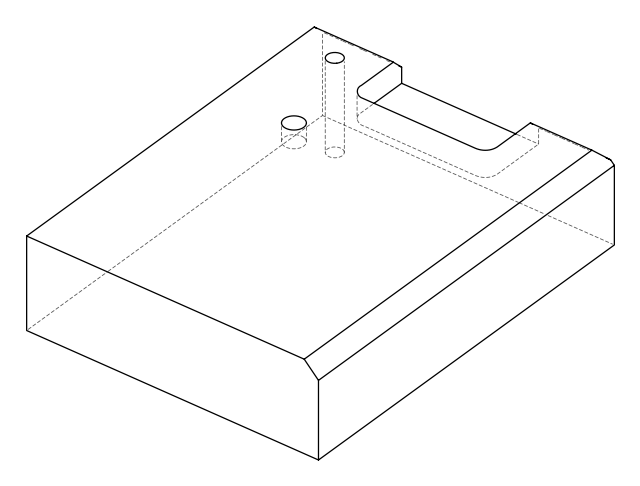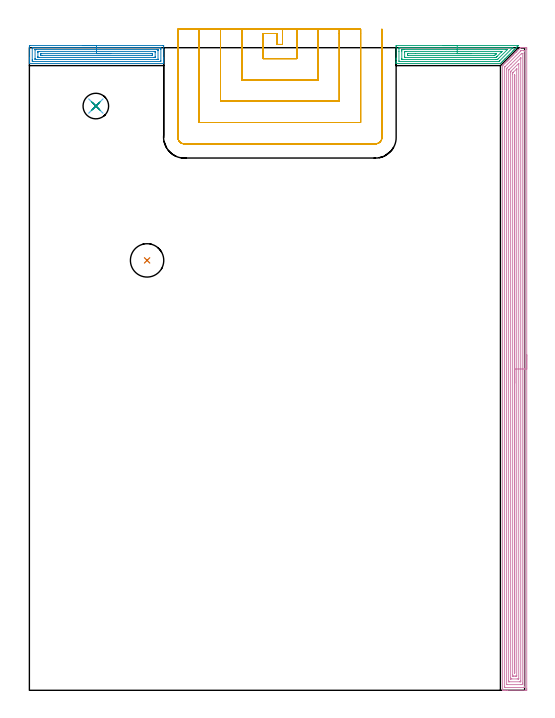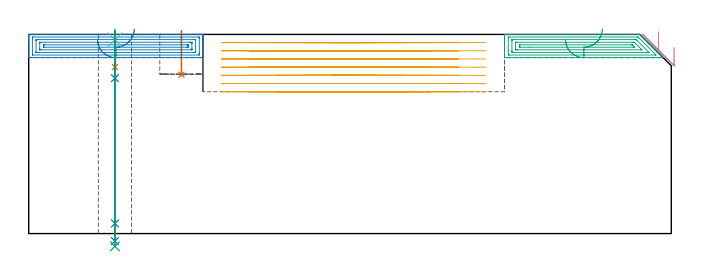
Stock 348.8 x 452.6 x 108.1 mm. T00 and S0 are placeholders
(PLAN: 9 operations, 6 tool changes, 57.1 min)
(1 INDEXABLE_INSERT_DRILL_BLIND_HOLE_FROM_SOLID | STEP1POCKET | NXT0302_018 | 0.1 min | 9367 mm3)
(2 AREA_MILL | FG_CHAMFER_SURFACE | UGT0205_001 | 4.01 min | 8040 mm3)
(3 AREA_MILL_1 | FG_CHAMFER_SURFACE_1 | UGT0205_001 | 3.43 min | 7672 mm3)
(4 AREA_MILL_2 | FG_CHAMFER_SURFACE_2 | UGT0205_001 | 25.25 min | 64426 mm3)
(5 MILL_SLOT | SLOT_PARTIAL_RECTANGULAR | UGT0201_094 | Follow Part, ap 5, ae 75% | 23.15 min | 391751 mm3)
(6 SPOT_DRILL | STEP1HOLE | NXT0321_9005460120000 | 0.05 min | 157 mm3)
(7 DRILL_BLIND_HOLE_INTO_CENTER | STEP1HOLE | NXT0301_089 | 0.08 min | 1592 mm3)
(8 GUN_DRILL_THROUGH_HOLE | STEP1HOLE | UGT0307_008 | 0.55 min | 8729 mm3)
(9 DRILL_TO_ENLARGE_THROUGH_HOLE | STEP1HOLE | UGT0301_046 | 0.47 min | 16968 mm3)
(TOOL NXT0302_018 | Index. Insert Drill 23.5mm [880-D2350L25-03] | D23.5 PA176 FL71 Z2)
(TOOL UGT0205_001 | Chamfer Mill 20 x 3 x 45 deg. | D20 FL50 Z2)
(TOOL UGT0201_094 | End mill 20 mm | D20 FL38 Z4)
(TOOL NXT0321_9005460120000 | NC Spot Drill, 142deg, 12mm, Carbide, Uncoated | D12 PA142 FL30 Z2)
(TOOL NXT0301_089 | Carbide Drill 11.8mm [860.1-1180-035A1-MM 2214] | D11.8 PA140 FL55 Z2)
(TOOL UGT0307_008 | Gun Drill 11 mm | D11 PA130 FL24 Z1)
(TOOL UGT0301_046 | Twist Drill 18 mm | D18 PA118 FL130 Z2)
(OP 1 INDEXABLE_INSERT_DRILL_BLIND_HOLE_FROM_SOLID)
G17 G21 G94 G90
T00 M6
G54
G17 G0 G90 X82.9 Y302.8 S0 M3
G43 Z118.1 H1
G94 G81 G98 Z86.2 F250. R110.1
G80
M5
M2
(OP 2 AREA_MILL)
G17 G21 G94 G90
T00 M6
G54
G17 G0 G90 X37.3 Y454.1 S1061 M3
G43 Z118.1 H0
Z105.5
G94 G1 X37.338 Z104.628 F250.
X37.452 Z103.764
X37.641 Z102.912
X37.903 Z102.08
X38.237 Z101.274
X38.64 Z100.5
X39.108 Z99.764
X39.64 Z99.072
X40.229 Z98.429
X40.872 Z97.84
X41.564 Z97.308
X42.3 Z96.84
X43.074 Z96.437
X43.88 Z96.103
X44.712 Z95.841
X45.564 Z95.652
X46.428 Z95.538
X47.3 Z95.5
X94.028
X94.388 Y454.096 Z95.502
X94.59 Y454.091 Z95.505
X94.6 Y453.884 Z95.712
Y445.582 Z104.012
Y444.947 Z104.65
Y444.695 Z104.902
Y444.06 Z105.537
Y443.807 Z105.789
Y443.302 Z106.298
Y442.539 Z107.061
Y442.033 Z107.566
Y441.803 Z107.796
X94.593 Y441.524 Z108.068
X94.59 Y441.503 Z108.088
X94.473 Y441.5 Z108.1
X0.127
X0.01 Y441.503 Z108.088
X0.007 Y441.524 Z108.068
X0. Y441.804 Z107.795
Y442.539 Z107.06
Y443.301 Z106.298
Y443.807 Z105.789
Y444.06 Z105.537
Y444.695 Z104.902
Y444.948 Z104.65
Y445.582 Z104.012
Y453.25 Z96.347
X0.002 Y453.567 Z96.03
X0.008 Y454.091 Z95.505
X0.044 Y454.094 Z95.503
X0.572 Y454.1 Z95.5
X47.3
Y452.686 Z96.914
X92.242
X92.59 Y452.68 Z96.92
X92.598 Y452.331 Z97.269
X92.6 Y451.793 Z97.807
Y451.442 Z98.158
X92.599 Y443.458 Z106.142
X92.59 Y442.92 Z106.68
X92.248 Y442.914 Z106.686
X2.358
X2.01 Y442.92 Z106.68
X2.002 Y443.269 Z106.331
X2. Y443.807 Z105.793
Y444.158 Z105.442
X2.001 Y452.142 Z97.458
X2.01 Y452.68 Z96.92
X2.352 Y452.686 Z96.914
X47.3
Y451.272 Z98.328
X89.578 Y451.271 Z98.329
X90.102 Y451.27 Z98.33
X90.468 Y451.267 Z98.333
X90.581 Y451.265 Z98.335
X90.592 Y451.037 Z98.563
X90.597 Y450.905 Z98.695
X90.599 Y450.774 Z98.826
Y444.564 Z105.036
X90.594 Y444.431 Z105.169
X90.59 Y444.346 Z105.254
X90.577 Y444.335 Z105.265
X90.559 Y444.333 Z105.267
X90.468 Y444.331 Z105.269
X89.945 Y444.329 Z105.271
X89.578 Y444.328 Z105.272
X5.022 Y444.329 Z105.271
X4.498 Y444.33 Z105.27
X4.132 Y444.333 Z105.267
X4.019 Y444.335 Z105.265
X4.008 Y444.563 Z105.037
X4.003 Y444.695 Z104.905
X4.001 Y444.826 Z104.774
Y451.036 Z98.564
X4.006 Y451.169 Z98.431
X4.01 Y451.254 Z98.346
X4.023 Y451.265 Z98.335
X4.041 Y451.267 Z98.333
X4.132 Y451.269 Z98.331
X4.655 Y451.271 Z98.329
X5.022 Y451.272 Z98.328
X47.3
Y449.857 Z99.743
X87.96
X88.55 Y449.852 Z99.748
X88.579 Y449.851 Z99.749
X88.59 Y449.827 Z99.773
X88.594 Y449.741 Z99.859
X88.598 Y449.567 Z100.033
X88.6 Y449.218 Z100.382
Y446.469 Z103.131
X88.599 Y446.069 Z103.531
X88.597 Y445.869 Z103.731
X88.592 Y445.77 Z103.83
X88.59 Y445.75 Z103.85
X88.573 Y445.748 Z103.852
X88.524 Y445.745 Z103.855
X87.798 Y445.743 Z103.857
X87.636
X6.64
X6.05 Y445.748 Z103.852
X6.021 Y445.749 Z103.851
X6.01 Y445.773 Z103.827
X6.006 Y445.859 Z103.741
X6.002 Y446.033 Z103.567
X6. Y446.382 Z103.218
Y449.131 Z100.469
X6.001 Y449.531 Z100.069
X6.003 Y449.731 Z99.869
X6.008 Y449.83 Z99.77
X6.01 Y449.85 Z99.75
X6.027 Y449.852 Z99.748
X6.076 Y449.855 Z99.745
X6.802 Y449.857 Z99.743
X6.964
X47.3
Y448.443 Z101.157
X85.818
X86.018 Y448.442 Z101.158
X86.218 Y448.439 Z101.161
X86.59 Y448.43 Z101.17
X86.593 Y448.244 Z101.356
X86.599 Y447.664 Z101.936
Y447.356 Z102.244
X86.597 Y447.211 Z102.389
X86.594 Y447.176 Z102.424
X86.591 Y447.164 Z102.436
X86.551 Y447.162 Z102.438
X86.418 Y447.158 Z102.442
X86.218 Y447.157 Z102.443
X86.018
X8.782
X8.582 Y447.158 Z102.442
X8.382 Y447.161 Z102.439
X8.01 Y447.17 Z102.43
X8.007 Y447.356 Z102.244
X8.001 Y447.936 Z101.664
Y448.244 Z101.356
X8.003 Y448.389 Z101.211
X8.006 Y448.424 Z101.176
X8.009 Y448.436 Z101.164
X8.049 Y448.438 Z101.162
X8.182 Y448.442 Z101.158
X8.382 Y448.443 Z101.157
X8.582
X47.3
X48.172 Z101.195
X49.036 Z101.309
X49.888 Z101.498
X50.72 Z101.76
X51.526 Z102.094
X52.3 Z102.497
X53.036 Z102.965
X53.728 Z103.496
X54.371 Z104.086
X54.96 Z104.729
X55.492 Z105.421
X55.96 Z106.157
X56.363 Z106.931
X56.697 Z107.737
X56.959 Z108.569
X57.148 Z109.42
X57.262 Z110.285
X57.3 Z111.157
G0 Z118.1
M5
M2
(OP 3 AREA_MILL_1)
G17 G21 G94 G90
T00 M6
G54
G17 G0 G90 X291.35 Y454.1 S1061 M3
G43 Z118.1 H0
Z105.5
G94 G1 X291.388 Z104.628 F250.
X291.502 Z103.763
X291.691 Z102.912
X291.953 Z102.08
X292.287 Z101.274
X292.69 Z100.5
X293.158 Z99.764
X293.69 Z99.072
X294.279 Z98.429
X294.922 Z97.84
X295.614 Z97.308
X296.35 Z96.84
X297.124 Z96.437
X297.93 Z96.103
X298.762 Z95.841
X299.613 Z95.652
X300.478 Z95.538
X301.35 Z95.5
X344.14
X344.378 Y454.095 Z95.504
X344.382 Y454.094 Z95.505
X344.378 Y454.077 Z95.521
X344.08 Y453.78 Z95.819
X343.869 Y453.567 Z96.029
X343.245 Y452.945 Z96.654
X343.187 Y452.887 Z96.713
X342.982 Y452.68 Z96.916
X342.376 Y452.076 Z97.524
X342.294 Y451.993 Z97.606
X342.094 Y451.793 Z97.803
X341.506 Y451.206 Z98.393
X341.4 Y451.1 Z98.499
X341.207 Y450.905 Z98.691
X340.637 Y450.337 Z99.263
X340.507 Y450.206 Z99.392
X340.32 Y450.018 Z99.578
X339.767 Y449.467 Z100.133
X339.433 Y449.131 Z100.465
X338.897 Y448.597 Z101.002
X338.545 Y448.244 Z101.352
X338.028 Y447.728 Z101.872
X337.658 Y447.356 Z102.24
X337.158 Y446.858 Z102.742
X336.771 Y446.469 Z103.127
X336.288 Y445.988 Z103.612
X335.883 Y445.582 Z104.015
X335.419 Y445.119 Z104.481
X334.996 Y444.695 Z104.902
X334.849 Y444.549 Z105.05
X334.553 Y444.253 Z105.347
X334.109 Y443.807 Z105.789
X333.647 Y443.347 Z106.253
X333.222 Y442.92 Z106.677
X332.741 Y442.441 Z107.159
X332.334 Y442.033 Z107.564
X331.799 Y441.5 Z108.1
X258.471
X258.31 Y441.503 Z108.088
X258.307 Y441.533 Z108.059
X258.3 Y441.908 Z107.692
Y442.241 Z107.358
Y442.92 Z106.675
Y444.147 Z105.45
Y444.695 Z104.9
Y445.308 Z104.287
Y453.567 Z96.03
X258.302 Y453.843 Z95.754
X258.31 Y454.092 Z95.506
X258.56 Y454.099 Z95.499
X301.35 Y454.1 Z95.5
Y452.686 Z96.914
X340.203
X340.518 Y452.68 Z96.92
X340.368 Y452.522 Z97.078
X340.209 Y452.359 Z97.241
X331.276 Y443.426 Z106.174
X331.021 Y443.174 Z106.426
X330.758 Y442.92 Z106.68
X330.389 Y442.914 Z106.686
X260.71
X260.31 Y442.92 Z106.68
X260.301 Y443.32 Z106.28
X260.3 Y450.018 Z99.582
Y451.793 Z97.807
X260.301 Y452.193 Z97.407
X260.31 Y452.68 Z96.92
X260.698 Y452.686 Z96.914
X301.35
Y451.272 Z98.328
X335.743 Y451.271 Z98.329
X336.268
X336.412 Y451.269 Z98.331
X336.636 Y451.265 Z98.335
X336.647 Y451.256 Z98.344
X336.644 Y451.249 Z98.351
X336.636 Y451.236 Z98.364
X330.095 Y444.695 Z104.905
X329.79 Y444.396 Z105.204
X329.743 Y444.354 Z105.246
X329.716 Y444.335 Z105.265
X329.673 Y444.334 Z105.266
X329.489 Y444.331 Z105.269
X328.964 Y444.329 Z105.271
X328.596 Y444.328 Z105.272
X262.859 Y444.329 Z105.271
X262.491 Y444.33 Z105.27
X262.368 Y444.332 Z105.268
X262.326 Y444.335 Z105.265
X262.31 Y444.338 Z105.262
X262.307 Y444.379 Z105.221
X262.303 Y444.505 Z105.095
X262.301 Y444.695 Z104.905
X262.3 Y444.884 Z104.716
Y450.208 Z99.392
X262.302 Y450.905 Z98.695
X262.305 Y451.09 Z98.51
X262.316 Y451.265 Z98.336
X262.491 Y451.267 Z98.333
X263.017 Y451.27 Z98.33
X263.384 Y451.271 Z98.329
X263.909 Y451.272 Z98.328
X301.35
Y449.857 Z99.743
X332.332
X332.711 Y449.853 Z99.747
X332.773 Y449.851 Z99.749
X332.787 Y449.847 Z99.753
X332.774 Y449.832 Z99.768
X332.713 Y449.764 Z99.836
X332.639 Y449.688 Z99.912
X332.571 Y449.619 Z99.981
X329.455 Y446.503 Z103.097
X329.009 Y446.059 Z103.541
X328.869 Y445.922 Z103.678
X328.754 Y445.815 Z103.785
X328.682 Y445.75 Z103.85
X328.596 Y445.747 Z103.853
X328.432 Y445.745 Z103.855
X327.703 Y445.743 Z103.857
X327.541
X265.009
X264.396 Y445.746 Z103.854
X264.326 Y445.748 Z103.852
X264.31 Y445.749 Z103.851
X264.307 Y445.77 Z103.83
X264.304 Y445.821 Z103.779
X264.301 Y446.03 Z103.57
X264.3 Y446.447 Z103.153
Y449.108 Z100.492
X264.302 Y449.563 Z100.037
X264.305 Y449.779 Z99.821
X264.309 Y449.833 Z99.767
X264.313 Y449.851 Z99.749
X264.336 Y449.852 Z99.748
X264.442 Y449.855 Z99.745
X265.171 Y449.857 Z99.743
X265.333
X301.35
Y448.443 Z101.157
X328.395
X328.596 Y448.442 Z101.158
X328.797 Y448.439 Z101.161
X328.913 Y448.436 Z101.164
X328.813 Y448.321 Z101.279
X328.743 Y448.244 Z101.356
X328.671 Y448.169 Z101.431
X328.596 Y448.094 Z101.506
X327.858 Y447.356 Z102.244
X327.78 Y447.279 Z102.321
X327.703 Y447.205 Z102.396
X327.654 Y447.164 Z102.436
X327.615 Y447.162 Z102.438
X327.53 Y447.159 Z102.441
X327.357 Y447.157 Z102.443
X327.01
X266.957
X266.756 Y447.158 Z102.442
X266.355 Y447.162 Z102.438
X266.309 Y447.164 Z102.436
X266.306 Y447.175 Z102.425
X266.302 Y447.206 Z102.394
X266.3 Y447.263 Z102.337
Y447.356 Z102.244
Y448.244 Z101.356
Y448.337 Z101.263
X266.302 Y448.394 Z101.206
X266.306 Y448.425 Z101.175
X266.309 Y448.436 Z101.164
X266.355 Y448.438 Z101.162
X266.757 Y448.442 Z101.158
X271.862 Y448.443 Z101.157
X301.35
X302.222 Z101.195
X303.086 Z101.309
X303.938 Z101.498
X304.77 Z101.76
X305.576 Z102.094
X306.35 Z102.497
X307.086 Z102.965
X307.778 Z103.496
X308.421 Z104.086
X309.01 Z104.729
X309.542 Z105.421
X310.01 Z106.157
X310.413 Z106.931
X310.747 Z107.737
X311.009 Z108.569
X311.198 Z109.42
X311.312 Z110.285
X311.35 Z111.157
G0 Z118.1
M5
M2
(OP 4 AREA_MILL_2)
G17 G21 G94 G90
T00 M6
G54
G17 G0 G90 X350.3 Y236.3 S1061 M3
G43 Z118.1 H0
Z101.1
G94 G1 Y236.262 Z100.228 F250.
Y236.148 Z99.363
Y235.959 Z98.512
Y235.697 Z97.68
Y235.363 Z96.874
Y234.96 Z96.1
Y234.491 Z95.364
Y233.96 Z94.672
Y233.371 Z94.029
Y232.728 Z93.44
Y232.036 Z92.908
Y231.3 Z92.44
Y230.526 Z92.037
Y229.72 Z91.703
Y228.888 Z91.441
Y228.036 Z91.252
Y227.171 Z91.138
Y226.3 Z91.1
Y0.992
X350.299 Y0.624 Z91.101
X350.294 Y0.104 Z91.104
X350.292 Y0.008 Z91.106
X349.778 Y0.004 Z91.619
X349.16 Y0. Z92.238
X336.481 Z104.913
X335.059 Z106.337
X334.708 Z106.687
X333.713 Z107.687
X333.33 Y0.008 Z108.062
X333.303 Y0.01 Z108.088
X333.3 Y0.177 Z108.1
Y439.988
X333.302 Y439.998 Z108.097
X333.303 Y440.002 Z108.096
X333.822 Y440.523 Z107.575
X334.55 Y441.251 Z106.849
X334.708 Y441.41 Z106.689
X335.165 Y441.866 Z106.234
X335.444 Y442.145 Z105.955
X335.595 Y442.296 Z105.802
X336.031 Y442.731 Z105.369
X336.338 Y443.038 Z105.061
X336.481 Y443.183 Z104.915
X336.896 Y443.596 Z104.504
X336.924 Y443.624 Z104.476
X337.231 Y443.932 Z104.167
X337.368 Y444.069 Z104.029
X337.761 Y444.461 Z103.639
X337.863 Y444.563 Z103.537
X338.125 Y444.826 Z103.273
X338.254 Y444.956 Z103.142
X338.627 Y445.327 Z102.773
X338.771 Y445.472 Z102.628
X339.019 Y445.72 Z102.379
X339.141 Y445.842 Z102.256
X339.492 Y446.192 Z101.908
X339.68 Y446.38 Z101.72
X339.913 Y446.613 Z101.486
X340.027 Y446.729 Z101.369
X340.358 Y447.058 Z101.042
X340.588 Y447.289 Z100.811
X340.806 Y447.507 Z100.592
X340.914 Y447.615 Z100.482
X341.357 Y448.057 Z100.043
X341.8 Y448.502 Z99.596
X342.243 Y448.944 Z99.156
X342.687 Y449.388 Z98.71
X342.892 Y449.593 Z98.507
X342.954 Y449.654 Z98.446
X343.573 Y450.275 Z97.823
X343.786 Y450.486 Z97.613
X343.819 Y450.519 Z97.581
X344.459 Y451.161 Z96.937
X344.68 Y451.38 Z96.72
X345.346 Y452.048 Z96.05
X345.549 Y452.249 Z95.851
X345.574 Y452.274 Z95.826
X345.789 Y452.49 Z95.609
X345.874 Y452.572 Z95.524
X345.909 Y452.599 Z95.487
X346.232 Y452.6 Z95.166
X346.316 Z95.083
X347.119 Z94.276
X348.356 Z93.04
X348.892 Z92.503
X349.511 Z91.885
X349.778 Y452.597 Z91.617
X350.291 Y452.591 Z91.105
X350.293 Y452.495 Z91.103
X350.298 Y451.976 Z91.102
X350.3 Y451.45 Z91.1
Y226.3
X348.886 Z92.514
Y2.417
X348.885 Y2.189 Z92.515
X348.882 Y2.079 Z92.518
X348.879 Y2.026 Z92.521
X348.872 Y2.01 Z92.528
X348.821 Y2.007 Z92.579
X348.413 Y2.001 Z92.987
X335.116 Y2. Z106.284
X334.854 Y2.003 Z106.546
X334.74 Y2.007 Z106.66
X334.722 Y2.01 Z106.678
X334.719 Y2.027 Z106.681
X334.716 Y2.08 Z106.684
X334.715 Y2.188 Z106.685
X334.714 Y2.405 Z106.686
Y438.564
X334.716 Y438.791 Z106.684
X334.718 Y438.902 Z106.682
X334.721 Y438.953 Z106.679
X334.751 Y438.989 Z106.649
X334.962 Y439.208 Z106.438
X335.213 Y439.463 Z106.187
X346.087 Y450.336 Z95.313
X346.232 Y450.477 Z95.168
X346.354 Y450.59 Z95.046
X346.472 Y450.594 Z94.928
X346.712 Y450.599 Z94.688
X348.484 Y450.6 Z92.916
X348.746 Y450.597 Z92.654
X348.86 Y450.593 Z92.54
X348.878 Y450.59 Z92.522
X348.881 Y450.573 Z92.519
X348.884 Y450.52 Z92.516
X348.885 Y450.412 Z92.515
X348.886 Y450.195 Z92.514
Y226.3
X347.472 Z93.928
X347.471 Y5.093 Z93.929
X347.47 Y4.738 Z93.93
X347.467 Y4.199 Z93.933
X347.465 Y4.03 Z93.935
X347.307 Y4.009 Z94.093
X347.119 Y4.005 Z94.281
X346.429 Y4. Z94.971
X346.232 Z95.168
X336.481 Y4.001 Z104.919
X336.284 Y4.002 Z105.116
X336.153 Y4.007 Z105.247
X336.135 Y4.01 Z105.265
X336.133 Y4.015 Z105.267
X336.13 Y4.037 Z105.27
X336.129 Y4.08 Z105.271
Y4.199
Y437.137
X336.133 Y437.676 Z105.267
X336.135 Y437.853 Z105.265
X336.143 Y437.931 Z105.257
X336.184 Y437.975 Z105.216
X336.481 Y438.28 Z104.919
X339.135 Y440.936 Z102.265
X346.416 Y448.216 Z94.984
X346.602 Y448.401 Z94.798
X346.777 Y448.566 Z94.623
X346.805 Y448.59 Z94.595
X346.856 Y448.595 Z94.544
X346.923 Y448.599 Z94.477
X347.119 Z94.281
X347.316 Y448.597 Z94.084
X347.447 Y448.593 Z93.953
X347.466 Y448.59 Z93.935
X347.467 Y448.585 Z93.933
X347.47 Y448.562 Z93.93
X347.471 Y448.519 Z93.929
Y448.401
X347.472 Y226.3 Z93.928
X346.057 Z95.343
Y6.88
X346.055 Y6.166 Z95.345
X346.052 Y6.061 Z95.348
X346.049 Y6.01 Z95.351
X346. Y6.008 Z95.4
X345.782 Y6.004 Z95.618
X345.346 Y6. Z96.054
X338.254 Z103.146
X337.814 Y6.004 Z103.586
X337.601 Y6.008 Z103.799
X337.553 Y6.01 Z103.847
X337.55 Y6.045 Z103.85
X337.547 Y6.109 Z103.853
X337.543 Y6.703 Z103.857
Y6.88
Y436.605
X337.545 Y436.782 Z103.855
X337.548 Y436.871 Z103.852
X337.55 Y436.889 Z103.85
X337.564 Y436.908 Z103.836
X337.597 Y436.946 Z103.803
X337.707 Y437.058 Z103.693
X337.844 Y437.195 Z103.556
X345.976 Y445.327 Z95.424
X346.032 Y445.38 Z95.368
X346.05 Y445.395 Z95.35
X346.052 Z95.348
X346.054 Y445.386 Z95.346
X346.056 Y445.33 Z95.344
X346.057 Y445.003 Z95.343
Y444.826
Y226.3
X344.643 Z96.757
Y8.297
X344.642 Y8.174 Z96.758
X344.639 Y8.075 Z96.761
X344.636 Y8.016 Z96.764
X344.624 Y8.01 Z96.776
X344.459 Y8.005 Z96.941
X344.234 Y8.001 Z97.166
X343.573 Y8. Z97.827
X339.803 Z101.597
X339.141 Y8.002 Z102.259
X339.046 Y8.005 Z102.354
X338.989 Y8.01 Z102.411
X338.964 Y8.015 Z102.436
X338.962 Y8.112 Z102.438
X338.958 Y8.482 Z102.442
X338.957 Y8.668 Z102.443
Y8.853
Y435.534
X338.959 Y435.711 Z102.441
X338.961 Y435.799 Z102.439
X338.964 Y435.84 Z102.436
X338.996 Y435.888 Z102.404
X339.066 Y435.964 Z102.334
X339.141 Y436.042 Z102.259
X344.459 Y441.361 Z96.941
X344.515 Y441.414 Z96.885
X344.625 Y441.515 Z96.775
X344.639 Y441.525 Z96.761
Y441.52
X344.642 Y441.489 Z96.758
X344.643 Y441.436 Z96.757
Y441.251
Y226.3
X343.229 Z98.171
X343.228 Y10.455 Z98.172
X343.227 Y10.182 Z98.173
X343.224 Y10.046 Z98.176
X343.222 Y10.019 Z98.178
X343.201 Y10.01 Z98.199
X343.134 Y10.004 Z98.266
X342.687 Y10.001 Z98.713
X342.252 Y10. Z99.148
X341.365 Z100.035
X340.914 Y10.001 Z100.486
X340.475 Y10.004 Z100.925
X340.387 Y10.01 Z101.013
X340.378 Y10.101 Z101.022
X340.375 Y10.455 Z101.025
X340.372 Y11.002 Z101.028
X340.371 Y433.754 Z101.029
X340.372 Y434.101 Z101.028
X340.375 Y434.643 Z101.025
X340.378 Y434.816 Z101.022
X340.546 Y434.994 Z100.854
X340.729 Y435.18 Z100.671
X340.914 Y435.366 Z100.486
X343.224 Y437.676 Z98.176
X343.225 Z98.175
X343.227 Y437.384 Z98.173
X343.229 Y437.129 Z98.171
Y226.3
X341.815 Z99.585
X341.814 Y12.229 Z99.586
X341.8 Y12.11 Z99.6
X341.786 Y12.243 Z99.614
X341.785 Y12.258 Z99.615
X341.786 Y433.222 Z99.614
X341.8 Y433.524 Z99.6
X341.814 Y433.207 Z99.586
X341.815 Y433.192 Z99.585
Y226.3
Y225.428 Z99.623
Y224.563 Z99.737
Y223.712 Z99.926
Y222.88 Z100.188
Y222.074 Z100.522
Y221.3 Z100.925
Y220.564 Z101.394
Y219.872 Z101.925
Y219.229 Z102.514
Y218.639 Z103.157
Y218.108 Z103.85
Y217.64 Z104.585
Y217.237 Z105.359
Y216.903 Z106.165
Y216.641 Z106.997
Y216.452 Z107.849
Y216.338 Z108.714
Y216.3 Z109.585
G0 Z118.1
M5
M2
(OP 5 MILL_SLOT)
G17 G21 G94 G90
T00 M6
G54
G17 G0 G90 X178.3 Y465.6 S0 M3
G43 Z118.1 H0
Z103.657
G94 G1 Y462.6 F250.
Y454.9 F500.
X174.6
Y462.6
X164.6
Y444.9
X188.3
Y462.6
Y465.6 F250.
X149.6
Y462.6
Y429.9 F500.
X203.3
Y462.6
Y465.6 F250.
X134.6
Y462.6
Y414.9 F500.
X218.3
Y462.6
Y465.6 F250.
X119.6
Y462.6
Y399.9 F500.
X233.3
Y462.6
Y465.6 F250.
X104.6
Y462.6
Y389.4 F500.
G3 X109.1 Y384.9 R4.5
G1 X243.8
G3 X248.3 Y389.4 R4.5
G1 Y462.6
Y465.6 F250.
G0 X178.3 Z99.214
G1 Y462.6
Y454.9 F500.
X174.6
Y462.6
X164.6
Y444.9
X188.3
Y462.6
Y465.6 F250.
X149.6
Y462.6
Y429.9 F500.
X203.3
Y462.6
Y465.6 F250.
X134.6
Y462.6
Y414.9 F500.
X218.3
Y462.6
Y465.6 F250.
X119.6
Y462.6
Y399.9 F500.
X233.3
Y462.6
Y465.6 F250.
X104.6
Y462.6
Y389.4 F500.
G3 X109.1 Y384.9 R4.5
G1 X243.8
G3 X248.3 Y389.4 R4.5
G1 Y462.6
Y465.6 F250.
G0 X178.3 Z94.771
G1 Y462.6
Y454.9 F500.
X174.6
Y462.6
X164.6
Y444.9
X188.3
Y462.6
Y465.6 F250.
X149.6
Y462.6
Y429.9 F500.
X203.3
Y462.6
Y465.6 F250.
X134.6
Y462.6
Y414.9 F500.
X218.3
Y462.6
Y465.6 F250.
X119.6
Y462.6
Y399.9 F500.
X233.3
Y462.6
Y465.6 F250.
X104.6
Y462.6
Y389.4 F500.
G3 X109.1 Y384.9 R4.5
G1 X243.8
G3 X248.3 Y389.4 R4.5
G1 Y462.6
Y465.6 F250.
G0 X178.3 Z90.329
G1 Y462.6
Y454.9 F500.
X174.6
Y462.6
X164.6
Y444.9
X188.3
Y462.6
Y465.6 F250.
X149.6
Y462.6
Y429.9 F500.
X203.3
Y462.6
Y465.6 F250.
X134.6
Y462.6
Y414.9 F500.
X218.3
Y462.6
Y465.6 F250.
X119.6
Y462.6
Y399.9 F500.
X233.3
Y462.6
Y465.6 F250.
X104.6
Y462.6
Y389.4 F500.
G3 X109.1 Y384.9 R4.5
G1 X243.8
G3 X248.3 Y389.4 R4.5
G1 Y462.6
Y465.6 F250.
G0 X178.3 Z85.886
G1 Y462.6
Y454.9 F500.
X174.6
Y462.6
X164.6
Y444.9
X188.3
Y462.6
Y465.6 F250.
X149.6
Y462.6
Y429.9 F500.
X203.3
Y462.6
Y465.6 F250.
X134.6
Y462.6
Y414.9 F500.
X218.3
Y462.6
Y465.6 F250.
X119.6
Y462.6
Y399.9 F500.
X233.3
Y462.6
Y465.6 F250.
X104.6
Y462.6
Y389.4 F500.
G3 X109.1 Y384.9 R4.5
G1 X243.8
G3 X248.3 Y389.4 R4.5
G1 Y462.6
Y465.6 F250.
G0 X178.3 Z81.443
G1 Y462.6
Y454.9 F500.
X174.6
Y462.6
X164.6
Y444.9
X188.3
Y462.6
Y465.6 F250.
X149.6
Y462.6
Y429.9 F500.
X203.3
Y462.6
Y465.6 F250.
X134.6
Y462.6
Y414.9 F500.
X218.3
Y462.6
Y465.6 F250.
X119.6
Y462.6
Y399.9 F500.
X233.3
Y462.6
Y465.6 F250.
X104.6
Y462.6
Y389.4 F500.
G3 X109.1 Y384.9 R4.5
G1 X243.8
G3 X248.3 Y389.4 R4.5
G1 Y462.6
Y465.6 F250.
G0 X178.3 Z77.
G1 Y462.6
Y454.9 F500.
X174.6
Y462.6
X164.6
Y444.9
X188.3
Y462.6
Y465.6 F250.
X149.6
Y462.6
Y429.9 F500.
X203.3
Y462.6
Y465.6 F250.
X134.6
Y462.6
Y414.9 F500.
X218.3
Y462.6
Y465.6 F250.
X119.6
Y462.6
Y399.9 F500.
X233.3
Y462.6
Y465.6 F250.
X104.6
Y462.6
Y389.4 F500.
G3 X109.1 Y384.9 R4.5
G1 X243.8
G3 X248.3 Y389.4 R4.5
G1 Y462.6
Y465.6 F250.
G0 Z118.1
M5
M2
(OP 6 SPOT_DRILL)
G17 G21 G94 G90
T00 M6
G54
G17 G0 G90 X46.8 Y411.5 S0 M3
G43 Z118.1 H0
G94 G81 G98 Z105.1 F250. R111.1
G80
M5
M2
(OP 7 DRILL_BLIND_HOLE_INTO_CENTER)
G17 G21 G94 G90
T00 M6
G54
G17 G0 G90 X46.8 Y411.5 S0 M3
G43 Z118.1 H1
G94 G81 G98 Z90.4 F250. R110.1
G80
M5
M2
(OP 8 GUN_DRILL_THROUGH_HOLE)
G17 G21 G94 G90
T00 M6
G54
G17 G0 G90 X46.8 Y411.5 M8
G43 Z118.1 H0
Z103.877
S716 M3
G94 G1 Z84.337 F125. M26
G4 X.084
Z5.5 F250.
G4 X.084
Z-4.065 F125.
G4 X.084
M5
M9
G0 Z103.877
Z118.1
M2
(OP 9 DRILL_TO_ENLARGE_THROUGH_HOLE)
G17 G21 G94 G90
T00 M6
G54
G17 G0 G90 X46.8 Y411.5 S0 M3
G43 Z118.1 H0
G94 G73 G98 Z-6.908 F250. Q16.43 R110.1
G80
M5
M2
